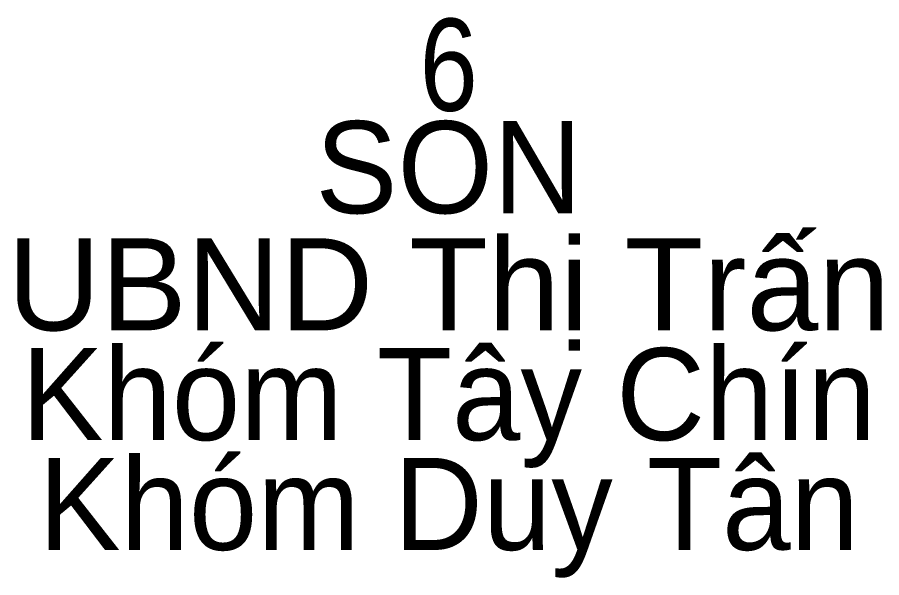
# Model space of a CAD drawing. Header units: metres. Extents: x 535887 to 536548, y 1837332 to 1837987.
# Drawn here: x 536446.63 to 536447.812, y 1837862.342 to 1837863.108 of the extents above; entities that cross this region are included whole.
import ezdxf
from ezdxf.enums import TextEntityAlignment as Align

# ---------------------------------------------------------------- set-up
doc = ezdxf.new("R2010")
doc.units = ezdxf.units.M
doc.header["$LTSCALE"] = 0.24
doc.layers.add('1', color=7, linetype='Continuous')

msp = doc.modelspace()

# ---------------------------------------------------------------- texts
at = {"layer": '1'}
for s, width, p in [('6', 0.85, (536447.22, 1837862.98)), ('UBND Thị Trấn', 1.05, (536447.22, 1837862.68))]:
    msp.add_text(s, height=0.1258, dxfattribs=dict(at, width=width)).set_placement(p, align=Align.CENTER)
for s, p in [('SON', (536447.22, 1837862.84)), ('Khóm Tây Chín', (536447.22, 1837862.53)), ('Khóm Duy Tân', (536447.22, 1837862.38))]:
    msp.add_text(s, height=0.1258, dxfattribs=at).set_placement(p, align=Align.CENTER)

doc.saveas('drawing.dxf')
